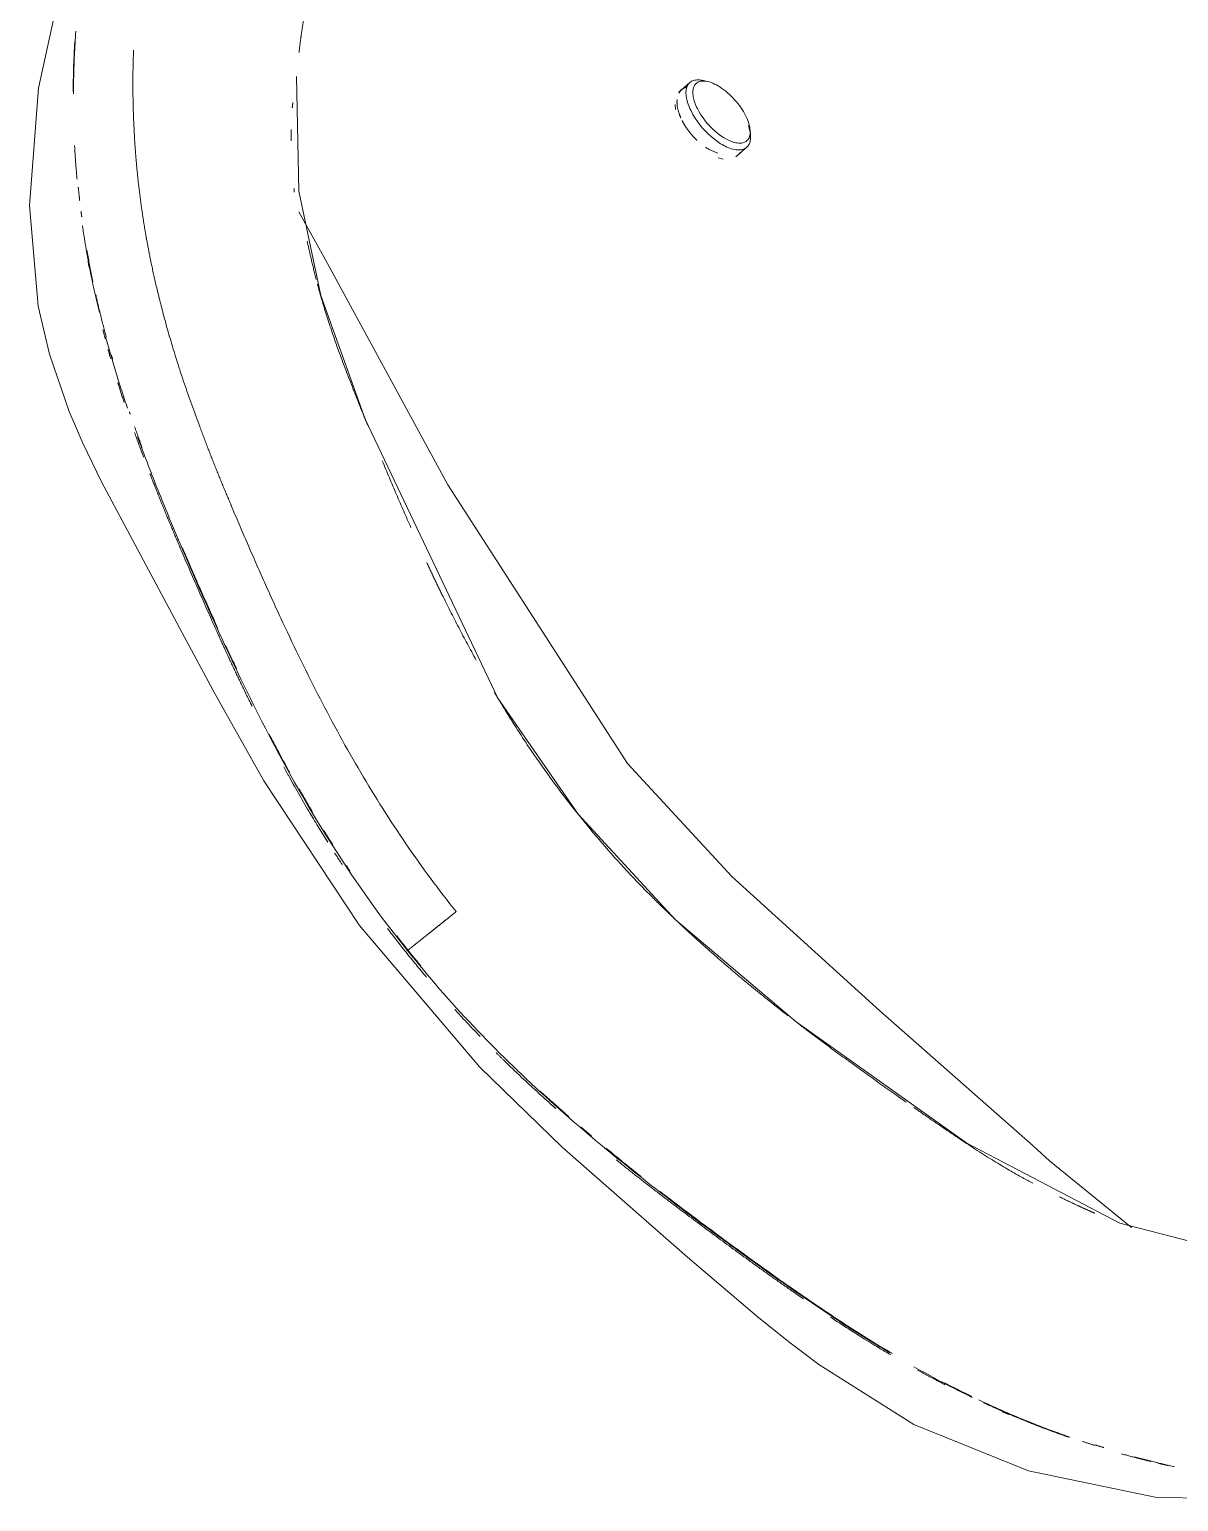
# Model space of a CAD drawing. Header units: millimetres. Extents: x 1680 to 166026, y 35966 to 91121.
# Drawn here: x 155779.4 to 156131.3, y 62186 to 62636.8 of the extents above; entities that cross this region are included whole.
import ezdxf

# ---------------------------------------------------------------- set-up
doc = ezdxf.new("R2010")
doc.units = ezdxf.units.MM
doc.linetypes.add('IMPORT-ACAD_ISO03W100', pattern=[762, 304.8, -457.2])
doc.layers.add('A-GENM', color=13, linetype='Continuous', lineweight=18)
doc.layers.add('G-IMPT', color=8, linetype='Continuous', lineweight=18)

# ---------------------------------------------------------------- blocks, each defined once
blk = doc.blocks.new('plan')
at = {"layer": 'A-GENM', "color": 252, "linetype": 'IMPORT-ACAD_ISO03W100', "lineweight": 20, "true_color": 0x939598}
for centre, major_axis, start_param, end_param in [((496304.21, -196346.6), (8.72, -9.91), 2.633987, 5.775579), ((496305.2, -196345.73), (7.73, -8.79), 2.633987, 5.775579), ((496304.21, -196346.6), (8.72, -9.91), 2.495915, 2.633987), ((496305.2, -196345.73), (7.73, -8.79), 5.775579, 8.917172), ((496304.21, -196346.6), (8.72, -9.91), 5.775579, 7.158085)]:
    blk.add_ellipse(centre, major_axis=major_axis, ratio=0.47244, start_param=start_param, end_param=end_param, dxfattribs=at)
for points, knots in [([(496650.92, -195878.49), (496646.64, -195878.17), (496638.12, -195877.77), (496625.29, -195877.92), (496612.35, -195878.81), (496599.44, -195880.44), (496589.03, -195882.34), (496581.8, -195883.91), (496577.64, -195884.89), (496574.53, -195885.65), (496571.32, -195886.48), (496566.85, -195887.67), (496561.17, -195889.28), (496554.76, -195891.23), (496549.34, -195892.97), (496545.23, -195894.34), (496541.88, -195895.5), (496539.49, -195896.33), (496537.65, -195896.96), (496536.25, -195897.43), (496534.94, -195897.86), (496533.45, -195898.32), (496531.82, -195898.79), (496530.14, -195899.26), (496528.6, -195899.7), (496527.27, -195900.07), (496525.92, -195900.45), (496524.26, -195900.9), (496522.16, -195901.45), (496519.22, -195902.14), (496515.53, -195902.88), (496510.83, -195903.65), (496505.62, -195904.37), (496501.11, -195904.99), (496497.56, -195905.48), (496495, -195905.83), (496492.49, -195906.17), (496489.1, -195906.62), (496484.87, -195907.16), (496480.68, -195907.67), (496477.36, -195908.07), (496474.91, -195908.36), (496472.41, -195908.65), (496468.92, -195909.08), (496464.44, -195909.68), (496460, -195910.37), (496456.65, -195910.97), (496453.52, -195911.57), (496449.99, -195912.34), (496446.19, -195913.25), (496443.3, -195913.98), (496441.05, -195914.56), (496439.33, -195915.02), (496437.64, -195915.5), (496435.49, -195916.15), (496432.89, -195917.01), (496429.76, -195918.15), (496426.31, -195919.52), (496422.49, -195921.19), (496417.19, -195923.66), (496410.05, -195927.28), (496400.67, -195932.47), (496392.41, -195937.4), (496385.72, -195941.56), (496380.65, -195944.78), (496376.43, -195947.51), (496373.09, -195949.71), (496370.58, -195951.38), (496368.18, -195952.99), (496365.2, -195955), (496361.63, -195957.44), (496357.78, -195960.11), (496354.24, -195962.61), (496351.24, -195964.75), (496347.96, -195967.12), (496343.36, -195970.48), (496337.15, -195975.09), (496330.38, -195980.23), (496324.64, -195984.66), (496320.2, -195988.11), (496315.53, -195991.79), (496308.94, -195997.03), (496300.24, -196004.09), (496291.35, -196011.5), (496284.36, -196017.47), (496279.28, -196021.88), (496274.22, -196026.33), (496267.32, -196032.49), (496258.71, -196040.4), (496250.47, -196048.25), (496244.33, -196054.29), (496240.03, -196058.6), (496235.93, -196062.79), (496230.58, -196068.37), (496224.3, -196075.13), (496217.67, -196082.55), (496212.17, -196088.89), (496208.15, -196093.58), (496205.22, -196096.98), (496203.28, -196099.26), (496201.86, -196100.99), (496200.78, -196102.36), (496199.8, -196103.65), (496198.75, -196105.1), (496197.72, -196106.64), (496196.75, -196108.13), (496195.82, -196109.48), (496195, -196110.64), (496194.09, -196111.9), (496192.85, -196113.58), (496191.22, -196115.78), (496189.53, -196118.09), (496188.15, -196120.02), (496187.1, -196121.53), (496186.1, -196122.98), (496184.87, -196124.8), (496183.68, -196126.6), (496182.39, -196128.56), (496181.36, -196130.15), (496180.25, -196131.88), (496179.02, -196133.81), (496177.78, -196135.77), (496176.23, -196138.26), (496174.7, -196140.76), (496173.15, -196143.35), (496171.95, -196145.37), (496170.91, -196147.16), (496170.04, -196148.7), (496169.37, -196149.91), (496168.65, -196151.22), (496167.61, -196153.17), (496166.22, -196155.89), (496164.48, -196159.49), (496162.76, -196163.32), (496161.12, -196167.26), (496159.6, -196171.18), (496158.47, -196174.29), (496157.67, -196176.6), (496157.13, -196178.19), (496156.65, -196179.64), (496156.07, -196181.45), (496155.44, -196183.45), (496154.75, -196185.67), (496154.1, -196187.8), (496153.5, -196189.81), (496152.98, -196191.66), (496152.47, -196193.58), (496151.89, -196195.77), (496151.25, -196198.27), (496150.36, -196201.82), (496149.25, -196206.56), (496148.16, -196211.4), (496147.34, -196215.09), (496146.77, -196217.64), (496146.26, -196219.91), (496145.78, -196221.97), (496145.34, -196223.85), (496144.93, -196225.56), (496144.56, -196227.11), (496144.2, -196228.59), (496143.86, -196230.02), (496143.5, -196231.5), (496143.18, -196232.87), (496142.84, -196234.35), (496142.52, -196235.82), (496142.22, -196237.2), (496141.9, -196238.53), (496141.6, -196239.76), (496141.24, -196241.14), (496140.75, -196242.99), (496140.05, -196245.52), (496139.1, -196248.99), (496138, -196253.1), (496136.68, -196258.17), (496135.2, -196264.03), (496133.92, -196269.24), (496132.95, -196273.41), (496132.06, -196277.48), (496131.02, -196282.63), (496129.76, -196289.08), (496128.57, -196295.63), (496127.15, -196304.28), (496125.86, -196314.76), (496125.18, -196325.22), (496124.97, -196333.76), (496124.97, -196340.18), (496125.12, -196346.59), (496125.42, -196353), (496125.86, -196359.33), (496126.44, -196365.59), (496127.05, -196370.84), (496127.63, -196375.08), (496128.11, -196378.36), (496128.61, -196381.49), (496129.28, -196385.33), (496130.16, -196389.99), (496131.5, -196396.37), (496133.45, -196404.58), (496136.5, -196415.72), (496140.56, -196428.65), (496144.58, -196439.85), (496147.92, -196448.56), (496150.37, -196454.77), (496152.8, -196460.74), (496156.12, -196468.72), (496160.35, -196478.59), (496165.54, -196490.39), (496172.67, -196506.05), (496182.1, -196525.42), (496194.5, -196548.11), (496208.34, -196569.98), (496218.58, -196583.86), (496223.97, -196590.59)], [0.163267, 0.163267, 0.163267, 0.163267, 0.1734694, 0.1836735, 0.1938776, 0.2040816, 0.2142857, 0.2193878, 0.2219388, 0.2244898, 0.2270408, 0.2295918, 0.2346939, 0.2397959, 0.244898, 0.25, 0.255102, 0.2602041, 0.2627551, 0.2653061, 0.2678571, 0.2704082, 0.2755102, 0.2806122, 0.2831633, 0.2857143, 0.2882653, 0.2908163, 0.2959184, 0.3010204, 0.3061224, 0.3112245, 0.3163265, 0.3214286, 0.3239796, 0.3265306, 0.3290816, 0.3316327, 0.3367347, 0.3418367, 0.3443878, 0.3469388, 0.3494898, 0.3520408, 0.3571429, 0.3622449, 0.3647959, 0.3673469, 0.372449, 0.377551, 0.3826531, 0.3852041, 0.3877551, 0.3903061, 0.3928571, 0.3979592, 0.4030612, 0.4081633, 0.4132653, 0.4183673, 0.4285714, 0.4387755, 0.4489796, 0.4540816, 0.4591837, 0.4642857, 0.4668367, 0.4693878, 0.4719388, 0.4744898, 0.4795918, 0.4846939, 0.4872449, 0.4897959, 0.4923469, 0.494898, 0.5, 0.505102, 0.5076531, 0.5102041, 0.5127551, 0.5153061, 0.5204082, 0.5255102, 0.5280612, 0.5306122, 0.5331633, 0.5357143, 0.5408163, 0.5459184, 0.5484694, 0.5510204, 0.5535714, 0.5561224, 0.5612245, 0.5663265, 0.5714286, 0.5765306, 0.5816327, 0.5867347, 0.5892857, 0.5918367, 0.5943878, 0.5969388, 0.6020408, 0.6071429, 0.6096939, 0.6122449, 0.6147959, 0.6173469, 0.622449, 0.627551, 0.630102, 0.6326531, 0.6352041, 0.6377551, 0.6428571, 0.6454082, 0.6479592, 0.6505102, 0.6530612, 0.6556122, 0.6581633, 0.6632653, 0.6658163, 0.6683673, 0.6709184, 0.6721939, 0.6734694, 0.6747449, 0.6760204, 0.6785714, 0.6811224, 0.6836735, 0.6862245, 0.6887755, 0.6913265, 0.692602, 0.6938776, 0.6951531, 0.6964286, 0.6989796, 0.7015306, 0.7040816, 0.7066327, 0.7091837, 0.7117347, 0.7142857, 0.7168367, 0.7193878, 0.7244898, 0.7295918, 0.7321429, 0.7346939, 0.7372449, 0.7397959, 0.7423469, 0.744898, 0.747449, 0.75, 0.752551, 0.755102, 0.7576531, 0.7602041, 0.7653061, 0.7704082, 0.7729592, 0.7755102, 0.7780612, 0.7806122, 0.7857143, 0.7908163, 0.7959184, 0.8010204, 0.8061224, 0.8112245, 0.8137755, 0.8163265, 0.8214286, 0.8265306, 0.8316327, 0.8367347, 0.8469388, 0.8571429, 0.8622449, 0.8673469, 0.872449, 0.877551, 0.8826531, 0.8877551, 0.8928571, 0.8954082, 0.8979592, 0.9005102, 0.9030612, 0.9081633, 0.9132653, 0.9183673, 0.9234694, 0.9285714, 0.9336735, 0.9362245, 0.9387755, 0.9413265, 0.9438776, 0.9489796, 0.9540816, 0.9591837, 0.9693878, 0.9795918, 0.9897959, 1, 1, 1, 1]), ([(496904.38, -196047.21), (496909.8, -196054), (496920.31, -196067.77), (496934.99, -196088.87), (496948.75, -196110.59), (496959.53, -196129.36), (496967.61, -196144.56), (496973.4, -196156.03), (496978.02, -196165.69), (496981.64, -196173.56), (496984.29, -196179.5), (496986.96, -196185.69), (496990.57, -196194.35), (496994.94, -196205.49), (496999.5, -196218.27), (497003.04, -196229.26), (497005.4, -196237.33), (497007.08, -196243.59), (497008.22, -196248.15), (497009.1, -196251.92), (497009.79, -196255.01), (497010.47, -196258.27), (497011.29, -196262.49), (497012.21, -196267.75), (497013.14, -196274.01), (497014.16, -196282.49), (497014.81, -196290.98), (497015.08, -196299.48), (497015.08, -196306), (497014.85, -196312.6), (497014.25, -196321.28), (497013.25, -196329.57), (497011.88, -196337.98), (497010.69, -196344.19), (497009.29, -196350.48), (497007.15, -196358.95), (497004, -196369.42), (497000.33, -196379.48), (496997.17, -196387.23), (496994.66, -196392.98), (496991.97, -196398.77), (496989.57, -196403.64), (496987.48, -196407.72), (496985.24, -196411.96), (496982.35, -196417.22), (496979.09, -196422.87), (496976.3, -196427.58), (496974.13, -196431.14), (496972.26, -196434.14), (496970.57, -196436.84), (496969, -196439.37), (496967.66, -196441.63), (496966.6, -196443.52), (496965.57, -196445.39), (496964.44, -196447.46), (496963.25, -196449.69), (496961.98, -196452.15), (496960.6, -196455.01), (496959.12, -196458.36), (496957.67, -196461.9), (496956.46, -196465.01), (496955.52, -196467.49), (496954.52, -196470.12), (496953.53, -196472.73), (496952.57, -196475.26), (496951.66, -196477.68), (496950.78, -196480.06), (496949.9, -196482.46), (496949.02, -196484.88), (496947.87, -196488.1), (496946.75, -196491.3), (496945.64, -196494.46), (496944.82, -196496.79), (496943.99, -196499.14), (496942.82, -196502.39), (496941.27, -196506.57), (496939.29, -196511.57), (496937.29, -196516.25), (496935.27, -196520.53), (496933.86, -196523.38), (496932.8, -196525.49), (496932.02, -196527.01), (496931.27, -196528.46), (496930.47, -196530), (496929.6, -196531.61), (496928.75, -196533.13), (496927.91, -196534.59), (496926.79, -196536.45), (496925.66, -196538.25), (496924.36, -196540.19), (496923.23, -196541.82), (496921.96, -196543.56), (496920.68, -196545.27), (496919.36, -196546.99), (496917.52, -196549.3), (496915.59, -196551.65), (496913.53, -196554.08), (496911.9, -196555.98), (496910.22, -196557.91), (496907.97, -196560.45), (496905.04, -196563.67), (496901.15, -196567.83), (496896.91, -196572.22), (496892.49, -196576.69), (496888.15, -196580.98), (496884.72, -196584.32), (496881.93, -196587), (496879.8, -196589.02), (496877.77, -196590.94), (496875.24, -196593.31), (496872.14, -196596.19), (496868.63, -196599.4), (496865.32, -196602.38), (496862.48, -196604.91), (496859.37, -196607.65), (496855.06, -196611.41), (496849.24, -196616.4), (496841.48, -196622.92), (496832.98, -196629.92), (496823.35, -196637.69), (496812.81, -196645.97), (496803.68, -196652.95), (496796.31, -196658.45), (496790.85, -196662.46), (496785.35, -196666.44), (496777.83, -196671.79), (496768.27, -196678.41), (496758.84, -196684.67), (496751.58, -196689.34), (496746.37, -196692.61), (496741.24, -196695.75), (496734.39, -196699.84), (496726.18, -196704.55), (496717.54, -196709.3), (496710.63, -196712.97), (496705.51, -196715.67), (496701.42, -196717.85), (496698.59, -196719.33), (496696.51, -196720.38), (496694.97, -196721.13), (496693.56, -196721.79), (496691.95, -196722.51), (496690.23, -196723.23), (496688.54, -196723.92), (496687.01, -196724.56), (496685.26, -196725.31), (496682.84, -196726.37), (496679.8, -196727.69), (496676.59, -196729.05), (496673.31, -196730.38), (496670.1, -196731.62), (496666.9, -196732.81), (496664, -196733.86), (496661.5, -196734.76), (496659.5, -196735.46), (496657.45, -196736.19), (496654.74, -196737.13), (496651.98, -196738.07), (496649.11, -196739.03), (496646.83, -196739.77), (496644.79, -196740.41), (496643.04, -196740.94), (496641.67, -196741.35), (496640.19, -196741.77), (496638.03, -196742.35), (496635.08, -196743.11), (496631.25, -196743.98), (496627.2, -196744.8), (496623.05, -196745.53), (496619.58, -196746.04), (496616.91, -196746.39), (496614.93, -196746.62), (496613.07, -196746.83), (496611.38, -196747), (496609.85, -196747.15), (496608.66, -196747.25), (496607.78, -196747.33), (496607.17, -196747.37), (496606.51, -196747.43), (496605.53, -196747.5), (496604.21, -196747.61), (496602.57, -196747.73), (496601.34, -196747.82), (496600.05, -196747.9), (496598.76, -196747.98), (496597.39, -196748.05), (496595.39, -196748.13), (496593.06, -196748.21), (496590.53, -196748.27), (496587.94, -196748.32), (496585.24, -196748.36), (496582.44, -196748.39), (496579.61, -196748.4), (496576.58, -196748.39), (496573.56, -196748.37), (496571.09, -196748.36), (496569.34, -196748.35), (496568.12, -196748.35), (496566.96, -196748.35), (496565.77, -196748.35), (496564.66, -196748.35), (496563.37, -196748.35), (496562.1, -196748.36), (496560.84, -196748.36), (496559.69, -196748.36), (496558.64, -196748.37), (496557.61, -196748.37), (496556.6, -196748.38), (496555.49, -196748.39), (496554.22, -196748.39), (496552.98, -196748.39), (496552.09, -196748.38), (496551.58, -196748.35), (496551.19, -196748.33), (496550.65, -196748.31), (496549.83, -196748.32), (496548.84, -196748.34), (496547.84, -196748.36), (496546.81, -196748.39), (496545.67, -196748.44), (496544.46, -196748.49), (496543.17, -196748.57), (496541.57, -196748.68), (496539.57, -196748.8), (496536.82, -196748.93), (496534.12, -196749.04), (496530.66, -196749.16), (496526.9, -196749.27), (496523.08, -196749.36), (496519.58, -196749.43), (496517.16, -196749.46), (496515.65, -196749.47), (496514.49, -196749.47), (496513.37, -196749.47), (496512.31, -196749.46), (496511.24, -196749.45), (496510.08, -196749.43), (496508.8, -196749.41), (496507.49, -196749.39), (496506.07, -196749.35), (496504.24, -196749.3), (496502.31, -196749.25), (496499.79, -196749.17), (496496.7, -196749.06), (496493.23, -196748.91), (496489.98, -196748.75), (496486.91, -196748.57), (496483.12, -196748.3), (496477.95, -196747.86), (496471.84, -196747.18), (496465.23, -196746.24), (496458.79, -196745.13), (496452.64, -196743.9), (496444.34, -196742.04), (496435.96, -196739.85), (496427.72, -196737.38), (496421.68, -196735.4), (496416.71, -196733.65), (496412.77, -196732.17), (496409.75, -196731), (496406.9, -196729.86), (496403.43, -196728.42), (496399.25, -196726.61), (496393.39, -196723.93), (496385.45, -196720.07), (496374.43, -196714.18), (496364.81, -196708.52), (496357.21, -196703.77), (496351.46, -196700.05), (496345.69, -196696.19), (496340.17, -196692.4), (496334.87, -196688.69), (496327.78, -196683.66), (496319.06, -196677.31), (496308.77, -196669.68), (496298.55, -196661.89), (496288.37, -196653.87), (496275.06, -196642.93), (496258.92, -196628.69), (496240.63, -196610.37), (496229.36, -196597.3), (496223.97, -196590.59)], [0, 0, 0, 0, 0.010204, 0.020408, 0.030612, 0.040816, 0.045918, 0.05102, 0.056122, 0.058673, 0.061224, 0.063776, 0.066327, 0.071429, 0.076531, 0.081633, 0.086735, 0.091837, 0.096939, 0.09949, 0.102041, 0.104592, 0.107143, 0.112245, 0.117347, 0.122449, 0.132653, 0.137755, 0.142857, 0.147959, 0.153061, 0.163265, 0.168367, 0.173469, 0.178571, 0.183673, 0.193878, 0.204082, 0.209184, 0.214286, 0.219388, 0.22449, 0.227041, 0.229592, 0.234694, 0.239796, 0.244898, 0.25, 0.255102, 0.260204, 0.265306, 0.270408, 0.27551, 0.280612, 0.285714, 0.290816, 0.295918, 0.30102, 0.306122, 0.311224, 0.313776, 0.316327, 0.318878, 0.321429, 0.32398, 0.326531, 0.329082, 0.331633, 0.334184, 0.336735, 0.341837, 0.344388, 0.346939, 0.34949, 0.352041, 0.357143, 0.362245, 0.367347, 0.372449, 0.377551, 0.380102, 0.382653, 0.385204, 0.387755, 0.390306, 0.392857, 0.395408, 0.397959, 0.403061, 0.405612, 0.408163, 0.410714, 0.413265, 0.415816, 0.418367, 0.423469, 0.42602, 0.428571, 0.431122, 0.433673, 0.438776, 0.443878, 0.44898, 0.454082, 0.459184, 0.464286, 0.466837, 0.469388, 0.471939, 0.47449, 0.479592, 0.484694, 0.487245, 0.489796, 0.492347, 0.494898, 0.5, 0.505102, 0.510204, 0.515306, 0.520408, 0.52551, 0.528061, 0.530612, 0.533163, 0.535714, 0.540816, 0.545918, 0.548469, 0.55102, 0.553571, 0.556122, 0.561224, 0.566327, 0.571429, 0.576531, 0.581633, 0.586735, 0.589286, 0.591837, 0.594388, 0.596939, 0.602041, 0.607143, 0.609694, 0.612245, 0.617347, 0.622449, 0.627551, 0.632653, 0.637755, 0.642857, 0.647959, 0.65051, 0.653061, 0.655612, 0.658163, 0.663265, 0.665816, 0.668367, 0.670918, 0.672194, 0.673469, 0.674745, 0.67602, 0.678571, 0.681122, 0.683673, 0.686224, 0.688776, 0.690051, 0.691327, 0.692602, 0.693878, 0.695153, 0.696429, 0.697066, 0.697704, 0.698342, 0.69898, 0.700255, 0.701531, 0.702806, 0.704082, 0.706633, 0.709184, 0.711735, 0.714286, 0.716837, 0.719388, 0.721939, 0.72449, 0.727041, 0.729592, 0.732143, 0.734694, 0.735969, 0.737245, 0.73852, 0.739796, 0.741071, 0.742347, 0.744898, 0.747449, 0.75, 0.752551, 0.753827, 0.755102, 0.756378, 0.757653, 0.760204, 0.762755, 0.765306, 0.767857, 0.770408, 0.772959, 0.774235, 0.77551, 0.776786, 0.778061, 0.780612, 0.783163, 0.785714, 0.790816, 0.793367, 0.795918, 0.798469, 0.80102, 0.803571, 0.806122, 0.808673, 0.809949, 0.811224, 0.8125, 0.813776, 0.815051, 0.816327, 0.817602, 0.818878, 0.820153, 0.821429, 0.822704, 0.82398, 0.826531, 0.829082, 0.831633, 0.834184, 0.836735, 0.841837, 0.846939, 0.852041, 0.857143, 0.862245, 0.867347, 0.877551, 0.882653, 0.887755, 0.892857, 0.895408, 0.897959, 0.90051, 0.903061, 0.908163, 0.913265, 0.918367, 0.923469, 0.928571, 0.931122, 0.933673, 0.936224, 0.938776, 0.941327, 0.943878, 0.94898, 0.954082, 0.959184, 0.964286, 0.969388, 0.979592, 0.989796, 1, 1, 1, 1]), ([(496181.41, -196296.76), (496181.4, -196296.81), (496181.29, -196297.29), (496181, -196298.55), (496180.66, -196300.18), (496180.25, -196302.05), (496179.91, -196303.63), (496179.58, -196305.15), (496179.33, -196306.34), (496179.18, -196307.06), (496179.06, -196307.62), (496178.94, -196308.2), (496178.77, -196308.99), (496178.48, -196310.44), (496177.88, -196313.54), (496177.21, -196317.42), (496176.62, -196321.4), (496176.21, -196324.39), (496175.97, -196326.41), (496175.85, -196327.44), (496175.84, -196327.49)], [0.81082721, 0.81082721, 0.81082721, 0.81082721, 0.81117021, 0.81382979, 0.81914894, 0.82180851, 0.82446809, 0.82712766, 0.82845745, 0.82912234, 0.82978723, 0.83045213, 0.83111702, 0.83244681, 0.83510638, 0.84042553, 0.84308511, 0.84574468, 0.84840426, 0.84855167, 0.84855167, 0.84855167, 0.84855167]), ([(496106.81, -196340.18), (496106.8, -196338.68), (496106.85, -196332.24), (496107.13, -196325.8), (496107.5, -196320.89)], [0.71588736, 0.71588736, 0.71588736, 0.71588736, 0.72727273, 0.76479094, 0.76479094, 0.76479094, 0.76479094]), ([(496107.18, -196324.14), (496107.1, -196325.37), (496106.83, -196330.46), (496106.7, -196335.55), (496106.69, -196339.41)], [0.24060715, 0.24060715, 0.24060715, 0.24060715, 0.25, 0.27942477, 0.27942477, 0.27942477, 0.27942477]), ([(496173.95, -196342.76), (496173.93, -196342.97), (496173.87, -196343.52), (496173.81, -196344.07), (496173.78, -196344.4)], [0.33595149, 0.33595149, 0.33595149, 0.33595149, 0.35, 0.37118915, 0.37118915, 0.37118915, 0.37118915]), ([(496292.74, -196347.43), (496292.54, -196346.98), (496291.88, -196345.29), (496291.5, -196343.34), (496291.6, -196342.09), (496291.64, -196341.82)], [-0.4842784, -0.4842784, -0.4842784, -0.4842784, -0.4444444, -0.3333333, -0.302789, -0.302789, -0.302789, -0.302789]), ([(496297.71, -196354.37), (496297.4, -196354.08), (496296.01, -196352.69), (496294.42, -196350.61), (496293.42, -196348.84), (496293.16, -196348.33)], [-0.6971735, -0.6971735, -0.6971735, -0.6971735, -0.6666667, -0.5555556, -0.5104555, -0.5104555, -0.5104555, -0.5104555]), ([(496173.45, -196351.06), (496173.44, -196351.8), (496173.44, -196352.94), (496173.45, -196354.1), (496173.45, -196354.5)], [0.50611339, 0.50611339, 0.50611339, 0.50611339, 0.55, 0.5728103, 0.5728103, 0.5728103, 0.5728103]), ([(496107.12, -196355.91), (496107.21, -196357.5), (496107.42, -196360.94), (496107.7, -196364.38), (496107.87, -196366.22)], [0.32125183, 0.32125183, 0.32125183, 0.32125183, 0.33333333, 0.3474004, 0.3474004, 0.3474004, 0.3474004]), ([(496108.69, -196372.82), (496108.65, -196372.45), (496108.49, -196371.07), (496108.34, -196369.69), (496108.24, -196368.68)], [0.63351851, 0.63351851, 0.63351851, 0.63351851, 0.63636364, 0.64400491, 0.64400491, 0.64400491, 0.64400491]), ([(496174.3, -196369.13), (496174.3, -196369.17), (496174.33, -196369.55), (496174.37, -196369.93), (496174.4, -196370.26)], [0.84762654, 0.84762654, 0.84762654, 0.84762654, 0.85, 0.86851482, 0.86851482, 0.86851482, 0.86851482]), ([(496109.53, -196380.46), (496110.15, -196384.76), (496111.64, -196393.65), (496113.6, -196402.54), (496114.71, -196407.11)], [0.38366308, 0.38366308, 0.38366308, 0.38366308, 0.41666667, 0.45191437, 0.45191437, 0.45191437, 0.45191437]), ([(496112.74, -196397.7), (496112.17, -196394.99), (496111.55, -196391.78), (496110.98, -196388.57), (496110.89, -196388.07)], [0.57003056, 0.57003056, 0.57003056, 0.57003056, 0.59090909, 0.59469163, 0.59469163, 0.59469163, 0.59469163]), ([(496178.34, -196385.23), (496178.72, -196387), (496179.5, -196390.5), (496180.54, -196394.77), (496181.13, -196397.02)], [0.904255319, 0.904255319, 0.904255319, 0.904255319, 0.909574468, 0.91417569, 0.91417569, 0.91417569, 0.91417569]), ([(496111.59, -196393.32), (496111.52, -196392.95), (496111.41, -196392.31), (496111.3, -196391.66), (496111.25, -196391.38)], [0.095301794, 0.095301794, 0.095301794, 0.095301794, 0.096153846, 0.096763384, 0.096763384, 0.096763384, 0.096763384]), ([(496181.51, -196398.47), (496182.21, -196401.08), (496183.93, -196407.14), (496187.57, -196417.93), (496191.35, -196427.85), (496194.56, -196435.92), (496196.12, -196439.79), (496196.88, -196441.67)], [0.91513914, 0.91513914, 0.91513914, 0.91513914, 0.92021277, 0.92553191, 0.93085106, 0.93351064, 0.93617021, 0.93617021, 0.93617021, 0.93617021]), ([(496116.79, -196414.51), (496116.14, -196412.09), (496115.03, -196407.81), (496114.02, -196403.51), (496113.6, -196401.64)], [0.52673175, 0.52673175, 0.52673175, 0.52673175, 0.54545455, 0.55989213, 0.55989213, 0.55989213, 0.55989213]), ([(496116.62, -196414.52), (496117.63, -196418.26), (496119.76, -196425.62), (496122.11, -196432.85), (496123.32, -196436.41)], [0.47102913, 0.47102913, 0.47102913, 0.47102913, 0.5, 0.52847743, 0.52847743, 0.52847743, 0.52847743]), ([(496122.31, -196434.66), (496121.69, -196432.79), (496121.03, -196430.74), (496120.42, -196428.77), (496120.35, -196428.55)], [0.069971541, 0.069971541, 0.069971541, 0.069971541, 0.072115385, 0.07237932, 0.07237932, 0.07237932, 0.07237932]), ([(496126.39, -196445.14), (496127.82, -196449.04), (496131.24, -196458.07), (496136.98, -196472.22), (496143.5, -196487.5), (496150.2, -196502.66), (496159.5, -196522.71), (496177.03, -196557.3), (496195.21, -196585.22), (496209.05, -196602.5)], [0.5518366, 0.5518366, 0.5518366, 0.5518366, 0.5833333, 0.625, 0.6666667, 0.7083333, 0.75, 0.8333333, 1, 1, 1, 1]), ([(496161.45, -196527.63), (496161.28, -196527.29), (496160.16, -196525.03), (496158.12, -196520.84), (496155.36, -196515.01), (496152.67, -196509.18), (496149.15, -196501.41), (496144.84, -196491.67), (496140.59, -196481.85), (496137.22, -196473.88), (496134.73, -196467.88), (496132.39, -196462.08), (496130.86, -196458.2), (496130.2, -196456.47)], [0.03323038, 0.03323038, 0.03323038, 0.03323038, 0.03365385, 0.03605769, 0.03846154, 0.04086538, 0.04326923, 0.04807692, 0.05288462, 0.05528846, 0.05769231, 0.06009615, 0.06198396, 0.06198396, 0.06198396, 0.06198396]), ([(496151.03, -196503.93), (496149.29, -196500.11), (496145.61, -196491.86), (496142.03, -196483.58), (496140.14, -196479.13)], [0.28665319, 0.28665319, 0.28665319, 0.28665319, 0.31818182, 0.35454757, 0.35454757, 0.35454757, 0.35454757]), ([(496214.94, -196483.64), (496215.66, -196485.2), (496217.21, -196488.48), (496220.43, -196495.15), (496224.7, -196503.59), (496228.26, -196510.24), (496230.09, -196513.54)], [0.95767941, 0.95767941, 0.95767941, 0.95767941, 0.96010638, 0.96276596, 0.96808511, 0.97340426, 0.97340426, 0.97340426, 0.97340426]), ([(496235.67, -196523.35), (496236.62, -196524.97), (496238.55, -196528.2), (496242.51, -196534.59), (496249.72, -196545.6), (496256.49, -196554.75), (496261.32, -196560.75)], [0.9787234, 0.9787234, 0.9787234, 0.9787234, 0.98138298, 0.98404255, 0.9893617, 1, 1, 1, 1]), ([(496172.97, -196547.92), (496171.81, -196545.81), (496169.7, -196541.95), (496167.64, -196538.05), (496166.71, -196536.28)], [0.16379157, 0.16379157, 0.16379157, 0.16379157, 0.18181818, 0.19681416, 0.19681416, 0.19681416, 0.19681416]), ([(496184.66, -196569.32), (496182.83, -196566.42), (496178.81, -196559.83), (496174.38, -196552.09), (496171.73, -196547.29), (496171.15, -196546.23)], [0.01538295, 0.01538295, 0.01538295, 0.01538295, 0.01923077, 0.02403846, 0.02538789, 0.02538789, 0.02538789, 0.02538789]), ([(496261.32, -196560.75), (496266.11, -196566.79), (496273.54, -196575.4), (496282.69, -196584.87), (496288.06, -196590.14), (496292.14, -196594.03), (496296.28, -196597.86), (496301.88, -196602.9), (496309, -196609.08), (496316.29, -196615.11), (496321.85, -196619.55), (496324.47, -196621.6), (496325.61, -196622.48)], [0, 0, 0, 0, 0.0106383, 0.01595745, 0.01861702, 0.0212766, 0.02393617, 0.02659574, 0.03191489, 0.03723404, 0.03989362, 0.04190903, 0.04190903, 0.04190903, 0.04190903]), ([(496209.2, -196602.38), (496209.3, -196602.3), (496209.54, -196602.11), (496210.07, -196601.69), (496210.83, -196601.08), (496211.79, -196600.31), (496212.94, -196599.4), (496213.91, -196598.62), (496214.84, -196597.88), (496215.84, -196597.08), (496217.18, -196596.01), (496218.93, -196594.61), (496221.2, -196592.8), (496222.91, -196591.44), (496223.97, -196590.59)], [0, 0, 0, 0, 0.111111, 0.222222, 0.333333, 0.444444, 0.513889, 0.583333, 0.618056, 0.652778, 0.722222, 0.791667, 0.861111, 1, 1, 1, 1]), ([(496209.05, -196602.5), (496215.45, -196610.5), (496228.94, -196625.95), (496250.93, -196647.39), (496274.45, -196667.36), (496294.67, -196682.93), (496311.17, -196695.08), (496327.8, -196707.03), (496342.84, -196717.23), (496354.13, -196724.13), (496356.7, -196725.66)], [0, 0, 0, 0, 0.0178571, 0.0357143, 0.0535714, 0.0714286, 0.0803571, 0.0892857, 0.1071429, 0.1123485, 0.1123485, 0.1123485, 0.1123485]), ([(496231.27, -196628.78), (496229.26, -196626.7), (496226.63, -196623.97), (496224.11, -196621.15), (496223.52, -196620.48)], [0.987148856, 0.987148856, 0.987148856, 0.987148856, 0.990384615, 0.991387566, 0.991387566, 0.991387566, 0.991387566]), ([(496328.52, -196624.72), (496329.4, -196625.4), (496331.78, -196627.21), (496337.09, -196631.2), (496344.48, -196636.63), (496352.02, -196642.05), (496357.85, -196646.18), (496360.62, -196648.13), (496361.79, -196648.95)], [0.04363405, 0.04363405, 0.04363405, 0.04363405, 0.04521277, 0.04787234, 0.05319149, 0.05851064, 0.06117021, 0.06306963, 0.06306963, 0.06306963, 0.06306963]), ([(496254.44, -196650.88), (496253.92, -196650.42), (496250.2, -196647.1), (496244.95, -196642.27), (496239.43, -196636.98), (496237.05, -196634.62), (496236.19, -196633.76)], [0.975186202, 0.975186202, 0.975186202, 0.975186202, 0.975961538, 0.980769231, 0.983173077, 0.984532967, 0.984532967, 0.984532967, 0.984532967]), ([(496258.46, -196653.37), (496256.36, -196651.54), (496253.47, -196648.95), (496250.58, -196646.35), (496249.76, -196645.61)], [0.958789932, 0.958789932, 0.958789932, 0.958789932, 0.963636364, 0.965547746, 0.965547746, 0.965547746, 0.965547746]), ([(496364.1, -196650.56), (496365.49, -196651.53), (496368.62, -196653.71), (496375.45, -196658.41), (496384.28, -196664.3), (496393.4, -196669.87), (496398.49, -196672.69), (496400.52, -196673.77)], [0.06430134, 0.06430134, 0.06430134, 0.06430134, 0.06648936, 0.06914894, 0.07446809, 0.07978723, 0.08389717, 0.08389717, 0.08389717, 0.08389717]), ([(496280.63, -196671.74), (496279.11, -196670.54), (496275.49, -196667.66), (496271.91, -196664.72), (496269.84, -196663)], [0.942067567, 0.942067567, 0.942067567, 0.942067567, 0.945454545, 0.950136299, 0.950136299, 0.950136299, 0.950136299]), ([(496330.27, -196709.16), (496330.01, -196708.98), (496327.85, -196707.5), (496323.91, -196704.76), (496318.62, -196701.01), (496311.61, -196695.96), (496303, -196689.65), (496294.48, -196683.3), (496287.69, -196678.15), (496282.6, -196674.24), (496277.7, -196670.39), (496274.51, -196667.84), (496273.01, -196666.62)], [0.93957433, 0.93957433, 0.93957433, 0.93957433, 0.93990385, 0.94230769, 0.94471154, 0.94711538, 0.95192308, 0.95673077, 0.95913462, 0.96153846, 0.96394231, 0.96610471, 0.96610471, 0.96610471, 0.96610471]), ([(496357.46, -196725.92), (496355.68, -196724.86), (496349.44, -196721.09), (496339, -196714.37), (496321.88, -196702.66), (496304.31, -196689.88), (496291.16, -196679.98), (496286.39, -196676.28)], [0.88731932, 0.88731932, 0.88731932, 0.88731932, 0.89090909, 0.9, 0.90909091, 0.92727273, 0.93780002, 0.93780002, 0.93780002, 0.93780002]), ([(496408.74, -196677.96), (496408.77, -196677.98), (496410.73, -196678.93), (496413.36, -196680.17), (496416.55, -196681.63), (496418.31, -196682.42), (496419.31, -196682.85), (496419.52, -196682.94)], [0.09035849, 0.09035849, 0.09035849, 0.09035849, 0.09042553, 0.09574468, 0.09840426, 0.10106383, 0.10177386, 0.10177386, 0.10177386, 0.10177386]), ([(496357.05, -196726.33), (496353.88, -196724.47), (496347.78, -196720.76), (496341.47, -196716.68), (496338.65, -196714.81)], [0.928515811, 0.928515811, 0.928515811, 0.928515811, 0.932692308, 0.936130798, 0.936130798, 0.936130798, 0.936130798]), ([(496364.1, -196729.95), (496367.95, -196732.13), (496373.89, -196735.33), (496379.9, -196738.32), (496381.98, -196739.33)], [0.11730532, 0.11730532, 0.11730532, 0.11730532, 0.125, 0.12903164, 0.12903164, 0.12903164, 0.12903164]), ([(496373.72, -196735.47), (496372.08, -196734.63), (496369.42, -196733.26), (496366.32, -196731.57), (496365.28, -196731)], [0.919732937, 0.919732937, 0.919732937, 0.919732937, 0.923076923, 0.924662108, 0.924662108, 0.924662108, 0.924662108]), ([(496381.89, -196739.1), (496381.14, -196738.74), (496378.34, -196737.37), (496375.55, -196735.94), (496373.51, -196734.88)], [0.871284456, 0.871284456, 0.871284456, 0.871284456, 0.872727273, 0.876718504, 0.876718504, 0.876718504, 0.876718504]), ([(496411.75, -196751.49), (496410.59, -196751.08), (496404.53, -196748.93), (496395.24, -196745.26), (496387.24, -196741.65), (496383.98, -196740.1)], [0.85238654, 0.85238654, 0.85238654, 0.85238654, 0.85454545, 0.86363636, 0.86993325, 0.86993325, 0.86993325, 0.86993325]), ([(496385.46, -196740.98), (496386.84, -196741.62), (496392.86, -196744.37), (496401.6, -196748), (496409.05, -196750.7), (496411.72, -196751.63)], [0.13127893, 0.13127893, 0.13127893, 0.13127893, 0.13392857, 0.14285714, 0.14781307, 0.14781307, 0.14781307, 0.14781307]), ([(496393.42, -196744.63), (496393.13, -196744.51), (496392.36, -196744.2), (496391.62, -196743.88), (496391.17, -196743.69)], [0.903148139, 0.903148139, 0.903148139, 0.903148139, 0.903846154, 0.904963325, 0.904963325, 0.904963325, 0.904963325]), ([(496422.28, -196754.71), (496421.37, -196754.45), (496420.44, -196754.18), (496419.51, -196753.9), (496419.49, -196753.89)], [0.88007547, 0.88007547, 0.88007547, 0.88007547, 0.882211538, 0.882263724, 0.882263724, 0.882263724, 0.882263724]), ([(496427.7, -196756.63), (496429.39, -196757.1), (496432.39, -196757.92), (496435.4, -196758.68), (496436.7, -196759)], [0.157625078, 0.157625078, 0.157625078, 0.157625078, 0.160714286, 0.163078523, 0.163078523, 0.163078523, 0.163078523]), ([(496443.82, -196760.54), (496441.9, -196760.12), (496437.83, -196759.17), (496433.74, -196758.14), (496431.58, -196757.56)], [0.832894477, 0.832894477, 0.832894477, 0.832894477, 0.836363636, 0.840291128, 0.840291128, 0.840291128, 0.840291128])]:
    blk.add_open_spline(points, degree=3, knots=knots, dxfattribs=at)
for points in [[(496292.18, -196339.92), (496292.57, -196339.19), (496293.09, -196338.53), (496293.9, -196338.3)], [(496293.93, -196338.28), (496294.1, -196338.21), (496294.29, -196338.16), (496294.49, -196338.13)], [(496304.06, -196358.29), (496302.8, -196357.87), (496301.5, -196357.24), (496300.27, -196356.42)], [(496311, -196358.12), (496310.87, -196358.2), (496310.74, -196358.28), (496310.59, -196358.34)], [(496109.31, -196377.79), (496109.24, -196377.22), (496109.16, -196376.64), (496109.09, -196376.07)], [(496116.52, -196415.18), (496116.25, -196414.15), (496116, -196413.18), (496115.76, -196412.26)], [(496118.15, -196421.16), (496117.89, -196420.22), (496117.63, -196419.31), (496117.39, -196418.44)], [(496118.76, -196421.47), (496118.63, -196421.02), (496118.5, -196420.57), (496118.37, -196420.12)], [(496124.14, -196438.26), (496124.06, -196438.02), (496123.97, -196437.77), (496123.89, -196437.53)], [(496127.79, -196448.42), (496127.01, -196446.31), (496126.23, -196444.2), (496125.48, -196442.07)], [(496128.25, -196451.4), (496127.3, -196448.86), (496126.36, -196446.32), (496125.46, -196443.81)], [(496201.33, -196452.52), (496202.8, -196456.03), (496205.69, -196462.88), (496208.62, -196469.61), (496210.11, -196472.99)], [(496156.67, -196516.08), (496155.55, -196513.72), (496154.44, -196511.35), (496153.35, -196508.98)], [(496180, -196560.11), (496178.61, -196557.79), (496177.24, -196555.45), (496175.9, -196553.1)], [(496186.16, -196570.11), (496185.23, -196568.65), (496184.31, -196567.18), (496183.4, -196565.71)], [(496189.09, -196576.21), (496188.3, -196575.02), (496187.52, -196573.82), (496186.75, -196572.63)], [(496191.45, -196578.19), (496191.07, -196577.62), (496190.68, -196577.04), (496190.3, -196576.47)], [(496208.53, -196602.91), (496206.65, -196600.56), (496204.79, -196598.19), (496202.97, -196595.79)], [(496209.2, -196602.38), (496208.05, -196600.94), (496206.9, -196599.49), (496205.77, -196598.03)], [(496214.87, -196610.65), (496212.72, -196608.1), (496210.61, -196605.52), (496208.53, -196602.91)], [(496213.11, -196607.18), (496211.79, -196605.59), (496210.49, -196603.99), (496209.2, -196602.38)], [(496265.47, -196659.39), (496264.38, -196658.46), (496263.29, -196657.53), (496262.2, -196656.6)], [(496404.5, -196748.94), (496402.71, -196748.28), (496400.92, -196747.61), (496399.12, -196746.91)], [(496419.39, -196754.01), (496418.18, -196753.63), (496416.99, -196753.25), (496415.79, -196752.85)], [(496438.85, -196759.52), (496439.89, -196759.77), (496440.93, -196760.01), (496441.98, -196760.24)]]:
    blk.add_open_spline(points, degree=3, dxfattribs=at)
at = {"layer": 'G-IMPT', "color": 252, "lineweight": 20, "true_color": 0x939598}
for p, q in [((496096.06, -196338.37), (496105.79, -196293.76)), ((496175.12, -196334.79), (496175.74, -196369.89)), ((496093.3, -196374.35), (496096.06, -196338.37)), ((496295.49, -196336.69), (496292.17, -196339.61)), ((496300.9, -196336.35), (496299.36, -196336.02)), ((496291.01, -196343.36), (496291.14, -196344.93)), ((496314.08, -196352.76), (496313.95, -196351.19)), ((496309.6, -196359.43), (496312.93, -196356.51)), ((496304.19, -196359.77), (496305.74, -196360.1)), ((496175.74, -196369.89), (496182.53, -196401.94)), ((496095.98, -196405.11), (496093.3, -196374.35)), ((496183.92, -196390.95), (496175.78, -196376.24)), ((496183.94, -196390.97), (496221.4, -196459.91)), ((496182.53, -196401.94), (496196.14, -196439.78)), ((496099.39, -196419.9), (496095.98, -196405.11)), ((496105.47, -196437.43), (496099.39, -196419.9)), ((496109.64, -196447.12), (496105.47, -196437.43)), ((496196.14, -196439.78), (496236.77, -196525.2)), ((496115.37, -196459), (496109.64, -196447.12)), ((496140.1, -196505.18), (496115.37, -196459)), ((496221.4, -196459.91), (496276.4, -196545.22)), ((496150.15, -196523.97), (496140.1, -196505.18)), ((496165.11, -196550.57), (496150.15, -196523.97)), ((496236.77, -196525.2), (496261.32, -196560.75)), ((496276.4, -196545.22), (496308.4, -196579.84)), ((496194.35, -196594.82), (496165.11, -196550.57)), ((496261.32, -196560.75), (496291.03, -196592.96)), ((496308.4, -196579.84), (496353.66, -196621.01)), ((496231.1, -196638.1), (496194.35, -196594.82)), ((496291.03, -196592.96), (496328.03, -196624.35)), ((496353.66, -196621.01), (496400.66, -196662.35)), ((496328.03, -196624.35), (496380.29, -196661.5)), ((496256.44, -196662.76), (496231.1, -196638.1)), ((496294.81, -196696.44), (496256.44, -196662.76)), ((496380.29, -196661.5), (496427.15, -196685.95)), ((496405.66, -196666.9), (496400.73, -196662.42)), ((496430.78, -196687.36), (496405.66, -196666.9)), ((496427.15, -196685.95), (496458.53, -196694.15)), ((496316.66, -196714.97), (496294.81, -196696.44)), ((496326.25, -196722.67), (496316.66, -196714.97)), ((496335, -196729.29), (496326.25, -196722.67)), ((496364.11, -196747.67), (496335, -196729.29)), ((496399.18, -196761.81), (496364.11, -196747.67)), ((496437.97, -196769.92), (496399.18, -196761.81)), ((496490.98, -196771.24), (496437.97, -196769.92))]:
    blk.add_line(p, q, dxfattribs=at)

msp = doc.modelspace()

# ---------------------------------------------------------------- block references
msp.add_blockref('plan', (-340313.9, 258957.24))

doc.saveas('drawing.dxf')
